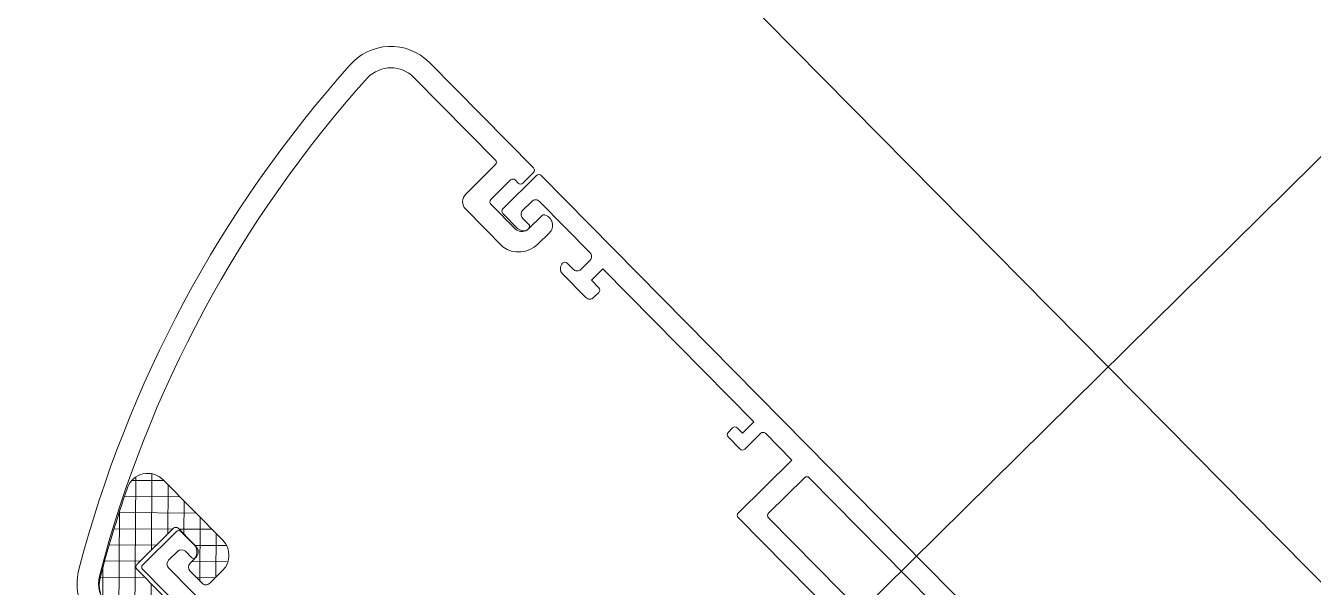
# Model space of a CAD drawing. Header units: centimetres. Extents: x 118932 to 154602, y -32682 to -23521.
# Drawn here: x 137600.07 to 137612.03, y -25819.7 to -25814.48 of the extents above; entities that cross this region are included whole.
import ezdxf

# ---------------------------------------------------------------- set-up
doc = ezdxf.new("R2010")
doc.units = ezdxf.units.CM
doc.header["$LTSCALE"] = 50
doc.header["$MEASUREMENT"] = 0
for name, color, linetype, lineweight, true_color in [('GEN_02_TF_Pencere', 7, 'Continuous', 9, 0x6093ac), ('GEN_05_ML_Alçıpan_giydirme', 7, 'Continuous', 18, 0x7ebab5), ('GEN_05_ML_Mermer', 7, 'Continuous', 9, 0x9d8692)]:
    doc.layers.add(name, color=color, linetype=linetype, lineweight=lineweight, true_color=true_color)

# ---------------------------------------------------------------- blocks, each defined once
blk = doc.blocks.new('P7_')
at = {"layer": 'GEN_02_TF_Pencere'}
blk.add_line((163386.215, -16188.826, 0), (163386.215, -16138.823, 0), dxfattribs=at)
at = {"layer": 'GEN_02_TF_Pencere', "extrusion": (0, 0, -1)}
for p, q in [((163390.603, -16171.649, 0), (163391.033, -16172.079, 0)), ((163390.815, -16171.649, 0), (163391.84, -16172.675, 0)), ((163391.027, -16171.649, 0), (163391.719, -16172.341, 0)), ((163391.249, -16171.659, 0), (163391.46, -16171.87, 0)), ((163391.594, -16171.684, 0), (163391.594, -16171.684, 0)), ((163391.411, -16171.785, 0), (163391.117, -16172.079, 0)), ((163391.489, -16171.919, 0), (163391.254, -16172.154, 0)), ((163386.915, -16172.079, 0), (163391.224, -16172.079, 0)), ((163391.565, -16172.055, 0), (163391.254, -16172.366, 0)), ((163391.185, -16172.117, 0), (163381.245, -16172.117, 0)), ((163391.185, -16172.117, 0), (163391.185, -16172.117, 0)), ((163391.215, -16172.587, 0), (163391.215, -16172.147, 0)), ((163391.254, -16172.109, 0), (163391.254, -16172.589, 0)), ((163391.64, -16172.192, 0), (163391.254, -16172.578, 0)), ((163390.355, -16172.297, 0), (163391.025, -16172.297, 0)), ((163391.714, -16172.331, 0), (163391.208, -16172.837, 0)), ((163391.254, -16172.3, 0), (163391.756, -16172.802, 0)), ((163390.777, -16172.419, 0), (163390.654, -16172.542, 0)), ((163390.865, -16172.419, 0), (163390.704, -16172.419, 0)), ((163390.736, -16172.419, 0), (163391.154, -16172.837, 0)), ((163391.075, -16172.347, 0), (163391.075, -16172.467, 0)), ((163390.654, -16172.469, 0), (163390.654, -16172.637, 0)), ((163390.654, -16172.549, 0), (163390.942, -16172.837, 0)), ((163390.915, -16172.493, 0), (163390.678, -16172.73, 0)), ((163390.915, -16172.529, 0), (163390.915, -16172.469, 0)), ((163391.025, -16172.517, 0), (163390.945, -16172.517, 0)), ((163391.254, -16172.513, 0), (163391.578, -16172.837, 0)), ((163391.785, -16172.471, 0), (163391.42, -16172.837, 0)), ((163391.001, -16172.619, 0), (163390.793, -16172.827, 0)), ((163390.985, -16172.617, 0), (163391.185, -16172.617, 0)), ((163391.212, -16172.62, 0), (163390.996, -16172.837, 0)), ((163391.224, -16172.62, 0), (163391.024, -16172.62, 0)), ((163391.15, -16172.62, 0), (163391.366, -16172.837, 0)), ((163391.844, -16172.625, 0), (163391.632, -16172.837, 0)), ((163390.854, -16172.837, 0), (163391.644, -16172.837, 0)), ((163387.635, -16176.393, 0), (163385.865, -16176.392, 0)), ((163387.665, -16177.123, 0), (163387.665, -16176.423, 0)), ((163385.815, -16176.592, 0), (163387.435, -16176.592, 0)), ((163387.465, -16176.622, 0), (163387.465, -16177.093, 0)), ((163390.962, -16176.606, 0), (163391.455, -16176.606, 0)), ((163391.555, -16176.706, 0), (163391.555, -16177.095, 0)), ((163388.235, -16176.853, 0), (163388.075, -16176.853, 0)), ((163390.035, -16176.874, 0), (163390.035, -16176.944, 0)), ((163390.395, -16176.825, 0), (163390.085, -16176.824, 0)), ((163390.752, -16177.005, 0), (163390.752, -16176.856, 0)), ((163391.185, -16176.825, 0), (163390.985, -16176.825, 0)), ((163391.325, -16176.806, 0), (163390.99, -16176.806, 0)), ((163391.215, -16177.295, 0), (163391.215, -16176.855, 0)), ((163391.355, -16177.095, 0), (163391.355, -16176.836, 0)), ((163388.045, -16176.883, 0), (163388.045, -16177.093, 0)), ((163388.165, -16177.123, 0), (163388.165, -16176.973, 0)), ((163388.165, -16176.973, 0), (163388.235, -16176.973, 0)), ((163388.265, -16176.943, 0), (163388.265, -16176.883, 0)), ((163390.065, -16176.974, 0), (163390.165, -16176.974, 0)), ((163390.165, -16176.974, 0), (163390.165, -16177.124, 0)), ((163390.305, -16177.095, 0), (163390.305, -16176.975, 0)), ((163390.355, -16176.925, 0), (163390.435, -16176.925, 0)), ((163390.915, -16176.895, 0), (163390.915, -16177.066, 0)), ((163390.945, -16176.925, 0), (163391.025, -16176.925, 0)), ((163391.075, -16176.975, 0), (163391.075, -16177.095, 0)), ((163387.435, -16177.123, 0), (163385.815, -16177.122, 0)), ((163388.015, -16177.123, 0), (163387.665, -16177.123, 0)), ((163390.165, -16177.124, 0), (163388.165, -16177.123, 0)), ((163391.025, -16177.145, 0), (163390.355, -16177.145, 0)), ((163391.255, -16177.295, 0), (163391.255, -16177.155, 0)), ((163391.285, -16177.125, 0), (163391.325, -16177.125, 0)), ((163391.585, -16177.125, 0), (163392.666, -16177.125, 0)), ((163383.245, -16177.32, 0), (163391.185, -16177.325, 0)), ((163392.666, -16177.325, 0), (163391.285, -16177.325, 0))]:
    blk.add_line(p, q, dxfattribs=at)
for centre, radius, start, end in [((-163391.175, -16171.94, 0), 0.491, 88.7016, 148.5544), ((-163391.175, -16171.94, 0), 0.291, 91.6867, 148.3334), ((-163391.175, -16171.92, 0), 0.271, 91.7479, 148.2984), ((-163381.836, -16177.48, 0), 11.35, 149.2896, 176.4497), ((-163381.836, -16177.46, 0), 11.129, 149.2979, 153.8143), ((-163381.836, -16177.48, 0), 11.15, 149.2971, 176.6114), ((-163391.224, -16172.109, 0), 0.03, 90, 180), ((-163391.185, -16172.147, 0), 0.03, 90, 180), ((-163391.025, -16172.347, 0), 0.05, 90, 180), ((-163390.704, -16172.469, 0), 0.05, 360, 90), ((-163390.865, -16172.469, 0), 0.05, 90, 180), ((-163390.945, -16172.547, 0), 0.03, 360, 90), ((-163391.019, -16172.517, 0), 0.104, 266.8743, 353.2061), ((-163390.985, -16172.547, 0), 0.07, 270, 0), ((-163391.025, -16172.467, 0), 0.05, 180, 270), ((-163391.644, -16172.637, 0), 0.2, 153.8142, 270), ((-163390.854, -16172.637, 0), 0.2, 270, 0), ((-163391.185, -16172.587, 0), 0.03, 180, 270), ((-163391.223, -16172.589, 0), 0.0312, 179.6263, 267.7267), ((-163387.635, -16176.423, 0), 0.03, 90.0331, 180.033), ((-163387.435, -16176.622, 0), 0.03, 90.0329, 180.033), ((-163391.006, -16176.856, 0), 0.254, 0.1582, 80.0409), ((-163391.455, -16176.706, 0), 0.1, 90, 180), ((-163388.075, -16176.883, 0), 0.03, 0.0329, 90.033), ((-163388.235, -16176.883, 0), 0.03, 90.0329, 180.033), ((-163390.085, -16176.874, 0), 0.05, 0.0328, 90.0329), ((-163390.395, -16176.895, 0), 0.07, 90.0329, 180.0329), ((-163391.006, -16176.895, 0), 0.0907, 0.1582, 80.041), ((-163390.985, -16176.895, 0), 0.07, 0.0328, 90.0329), ((-163391.185, -16176.855, 0), 0.03, 90.0329, 180.033), ((-163391.325, -16176.836, 0), 0.03, 90, 180), ((-163392.666, -16176.825, 0), 0.5, 174.4787, 270), ((-163392.666, -16176.825, 0), 0.3, 179.1788, 270), ((-163388.235, -16176.943, 0), 0.03, 180.0328, 270.0329), ((-163390.065, -16176.944, 0), 0.03, 270.0328, 0.0329), ((-163390.355, -16176.975, 0), 0.05, 0.0328, 90.0329), ((-163390.435, -16176.895, 0), 0.03, 180.0329, 270.033), ((-163390.945, -16176.895, 0), 0.03, 270.0329, 0.033), ((-163391.025, -16176.975, 0), 0.05, 90.0328, 180.0329), ((-163387.435, -16177.093, 0), 0.03, 180.0328, 270.0329), ((-163388.015, -16177.093, 0), 0.03, 180.0328, 270.0329), ((-163390.355, -16177.095, 0), 0.05, 270.0328, 0.0329), ((-163390.852, -16177.005, 0), 0.1, 241.2651, 0.0257), ((-163390.885, -16177.066, 0), 0.03, 179.9999, 241.2907), ((-163391.025, -16177.095, 0), 0.05, 180.0328, 270.0329), ((-163391.325, -16177.095, 0), 0.03, 180, 270), ((-163391.585, -16177.095, 0), 0.03, 270, 0), ((-163391.285, -16177.155, 0), 0.03, 360, 90), ((-163391.185, -16177.295, 0), 0.03, 225.0329, 270.0328), ((-163391.185, -16177.295, 0), 0.03, 180.033, 225.033), ((-163391.285, -16177.295, 0), 0.03, 270, 0)]:
    blk.add_arc(centre, radius, start, end, dxfattribs=at)
at = {"layer": 'GEN_05_ML_Mermer', "elevation": 0}
blk.add_lwpolyline([(163483.715, -16179.824), (163288.715, -16179.824), (163288.715, -16161.825), (163483.715, -16161.825)], close=True, dxfattribs=at)
blk = doc.blocks.new('DOGRAMA LEVEL 0 E BLOK')
at = {"layer": 'GEN_05_ML_Alçıpan_giydirme', "color": 1, "rotation": 134.9735630740619}
blk.add_blockref('P7_', (103550.349, -126647.445, 0), dxfattribs=at)

msp = doc.modelspace()

# ---------------------------------------------------------------- block references
at = {"rotation": 359.6887739338809}
msp.add_blockref('DOGRAMA LEVEL 0 E BLOK', (138089.785, -26193.192), dxfattribs=at)

doc.saveas('drawing.dxf')
